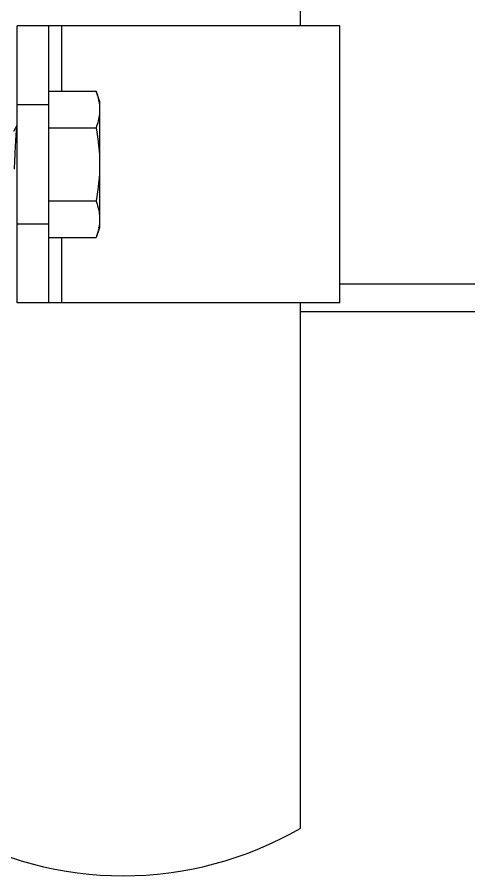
# Model space of a CAD drawing. Extents: x 1031190 to 1725648, y 733081 to 1571294.
# Drawn here: x 1158782 to 1159241, y 1227111 to 1227984 of the extents above; entities that cross this region are included whole.
import ezdxf

# ---------------------------------------------------------------- set-up
doc = ezdxf.new("R2010")
doc.units = 0
doc.header["$LTSCALE"] = 1000
doc.header["$MEASUREMENT"] = 0

msp = doc.modelspace()

# ---------------------------------------------------------------- linework, layer by layer
at = {"linetype": 'Continuous'}
for p, q in [((1159069.64, 1228602.94), (1159069.64, 1227975.6)), ((1158782.16, 1227693.69), (1158782.16, 1227975.6)), ((1159109.91, 1227975.6), (1158782.16, 1227975.6)), ((1158814.38, 1227693.69), (1158814.38, 1227975.6)), ((1158827.54, 1227909.05), (1158827.54, 1227975.6)), ((1159109.91, 1227693.69), (1159109.91, 1227975.6)), ((1158814.38, 1227909.05), (1158862.3, 1227909.05)), ((1158865.93, 1227899.08), (1158862.3, 1227909.05)), ((1158814.38, 1227895.05), (1158782.16, 1227895.05)), ((1158865.93, 1227899.08), (1158865.93, 1227770.21)), ((1158778.7, 1227868.36), (1158782.16, 1227874.31)), ((1158814.38, 1227871.84), (1158862.3, 1227871.84)), ((1158814.38, 1227797.44), (1158862.3, 1227797.44)), ((1158782.16, 1227774.23), (1158814.38, 1227774.23)), ((1158865.93, 1227770.21), (1158862.3, 1227760.24)), ((1158814.38, 1227760.24), (1158862.3, 1227760.24)), ((1158827.54, 1227693.69), (1158827.54, 1227760.24)), ((1159109.91, 1227693.69), (1158782.16, 1227693.69)), ((1159069.64, 1227693.69), (1159069.64, 1227159.37))]:
    msp.add_line(p, q, dxfattribs=at)
for p, q in [((1160516.91, 1227712.83), (1159109.91, 1227712.83)), ((1160866.62, 1227684.98), (1159069.64, 1227684.63))]:
    msp.add_line(p, q)
for centre, start, end in [((1158813.94, 1227889.44), 10.52751, 11.30498), ((1158813.94, 1227779.84), 348.69192, 349.47254)]:
    msp.add_arc(centre, 52.07, start, end, dxfattribs=at)
at = {"color": 7}
msp.add_arc((1158889.8, 1227470.86), 359.68, 240, 300, dxfattribs=at)
at = {"linetype": 'Continuous'}
for points, knots in [([(1158862.3, 1227909.05), (1158862.59, 1227908.27), (1158863.65, 1227905.19), (1158864.52, 1227902.04), (1158864.99, 1227899.65)], [0, 0, 0, 0, 0.253106, 1, 1, 1, 1]), ([(1158865.93, 1227890.45), (1158865.93, 1227888.88), (1158865.6, 1227882.54), (1158863.94, 1227876.33), (1158862.3, 1227871.84)], [0, 0, 0, 0, 0.246324, 1, 1, 1, 1]), ([(1158779.4, 1227829.56), (1158779.64, 1227834.44), (1158780.07, 1227843.79), (1158780.72, 1227856.59), (1158781.27, 1227865.69), (1158781.76, 1227871.1), (1158782.01, 1227873.08), (1158782.16, 1227873.85)], [0, 0, 0, 0, 0.33063, 0.632635, 0.865973, 0.946815, 1, 1, 1, 1]), ([(1158862.3, 1227797.44), (1158862.86, 1227795.92), (1158864.85, 1227789.91), (1158865.93, 1227783.55), (1158865.93, 1227778.84)], [0, 0, 0, 0, 0.255696, 1, 1, 1, 1]), ([(1158864.99, 1227769.63), (1158864.84, 1227768.84), (1158864.12, 1227765.66), (1158863.14, 1227762.54), (1158862.3, 1227760.24)], [0, 0, 0, 0, 0.247155, 1, 1, 1, 1])]:
    msp.add_open_spline(points, degree=3, knots=knots, dxfattribs=at)
for points in [[(1158865.13, 1227898.95), (1158865.65, 1227896.15), (1158865.93, 1227893.29), (1158865.93, 1227890.45)], [(1158862.3, 1227871.84), (1158864.53, 1227859.59), (1158865.93, 1227847.1), (1158865.93, 1227834.64)], [(1158865.93, 1227834.64), (1158865.93, 1227822.18), (1158864.53, 1227809.7), (1158862.3, 1227797.44)], [(1158865.93, 1227778.84), (1158865.93, 1227775.99), (1158865.65, 1227773.13), (1158865.13, 1227770.33)]]:
    msp.add_open_spline(points, degree=3, dxfattribs=at)

doc.saveas('drawing.dxf')
